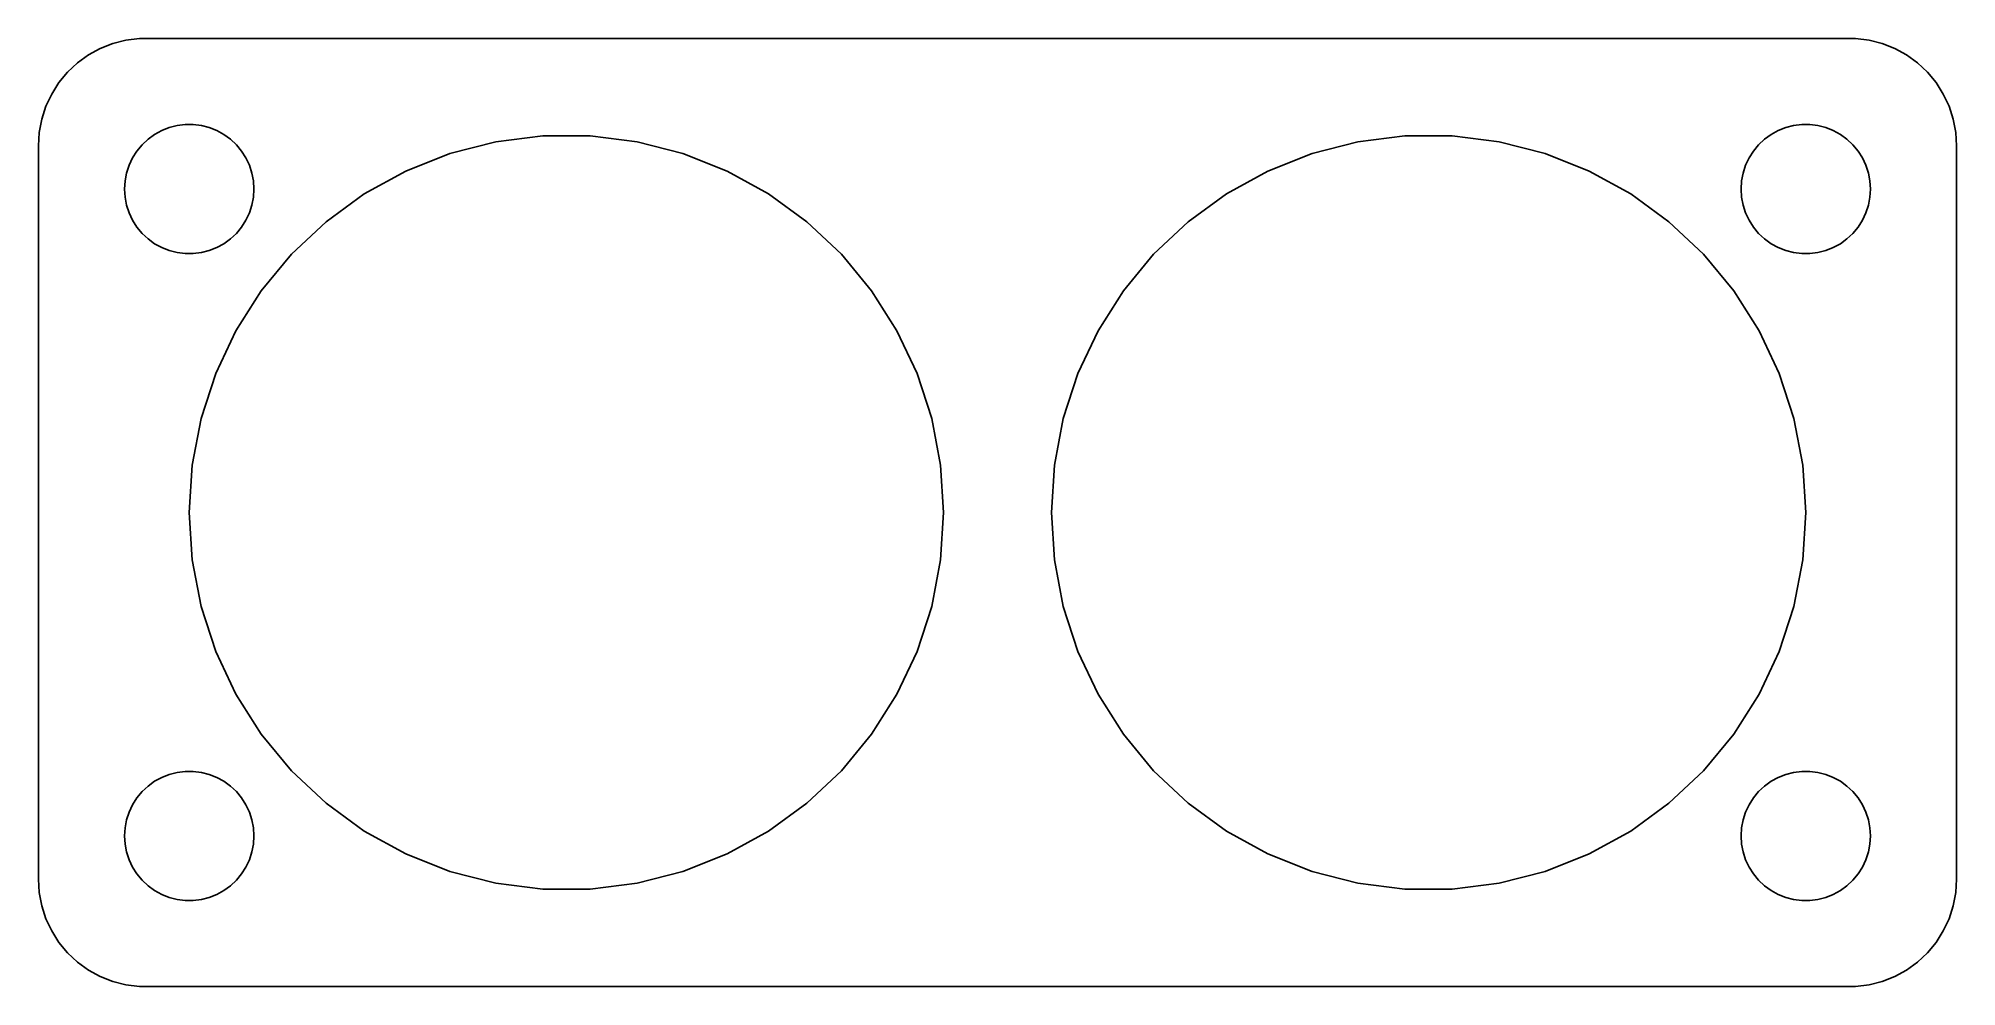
# Model space of a CAD drawing. Header units: metres. Extents: x -44.5 to 44.5, y -22 to 22.
import ezdxf

# ---------------------------------------------------------------- set-up
doc = ezdxf.new("R2010")
doc.units = ezdxf.units.M

msp = doc.modelspace()

# ---------------------------------------------------------------- linework, layer by layer
for p, q in [((-41.6289, 21.5241), (-42.1791, 21.2216)), ((-41.0451, 21.7553), (-41.6289, 21.5241)), ((-40.4369, 21.9114), (-41.0451, 21.7553)), ((-39.8139, 21.9901), (-40.4369, 21.9114)), ((39.8139, 21.9901), (-39.8139, 21.9901)), ((40.4369, 21.9114), (39.8139, 21.9901)), ((41.0451, 21.7553), (40.4369, 21.9114)), ((41.6289, 21.5241), (41.0451, 21.7553)), ((42.1791, 21.2216), (41.6289, 21.5241)), ((-42.6871, 20.8526), (-43.1448, 20.4227)), ((-42.1791, 21.2216), (-42.6871, 20.8526)), ((42.6871, 20.8526), (42.1791, 21.2216)), ((43.1448, 20.4227), (42.6871, 20.8526)), ((-43.5451, 19.9389), (-43.8815, 19.4088)), ((-43.1448, 20.4227), (-43.5451, 19.9389)), ((43.5451, 19.9389), (43.1448, 20.4227)), ((43.8815, 19.4088), (43.5451, 19.9389)), ((-44.1489, 18.8406), (-44.3429, 18.2434)), ((-43.8815, 19.4088), (-44.1489, 18.8406)), ((44.1489, 18.8406), (43.8815, 19.4088)), ((44.3429, 18.2434), (44.1489, 18.8406)), ((-44.3429, 18.2434), (-44.4606, 17.6267)), ((-38.7773, 17.7145), (-38.427, 17.8532)), ((-38.427, 17.8532), (-38.0621, 17.9469)), ((-38.0621, 17.9469), (-37.6884, 17.9941)), ((-37.6884, 17.9941), (-37.3116, 17.9941)), ((-37.3116, 17.9941), (-36.9379, 17.9469)), ((-36.9379, 17.9469), (-36.5729, 17.8532)), ((-36.5729, 17.8532), (-36.2227, 17.7145)), ((36.2227, 17.7145), (36.5729, 17.8532)), ((36.5729, 17.8532), (36.9379, 17.9469)), ((36.9379, 17.9469), (37.3116, 17.9941)), ((37.3116, 17.9941), (37.6884, 17.9941)), ((37.6884, 17.9941), (38.0621, 17.9469)), ((38.0621, 17.9469), (38.427, 17.8532)), ((38.427, 17.8532), (38.7773, 17.7145)), ((44.4606, 17.6267), (44.3429, 18.2434)), ((-44.4606, 17.6267), (-44.5, 17)), ((-44.5, 17), (-44.5, -17)), ((-39.927, 16.7634), (-39.6869, 17.0536)), ((-39.6869, 17.0536), (-39.4123, 17.3115)), ((-39.4123, 17.3115), (-39.1075, 17.533)), ((-39.1075, 17.533), (-38.7773, 17.7145)), ((-36.2227, 17.7145), (-35.8925, 17.533)), ((-35.8925, 17.533), (-35.5877, 17.3115)), ((-35.5877, 17.3115), (-35.3131, 17.0536)), ((-35.3131, 17.0536), (-35.0729, 16.7634)), ((-25.4078, 16.6435), (-23.2792, 17.19)), ((-23.2792, 17.19), (-21.0988, 17.4655)), ((-21.0988, 17.4655), (-18.9012, 17.4655)), ((-18.9012, 17.4655), (-16.7208, 17.19)), ((-16.7208, 17.19), (-14.5922, 16.6435)), ((14.5922, 16.6435), (16.7208, 17.19)), ((16.7208, 17.19), (18.9012, 17.4655)), ((18.9012, 17.4655), (21.0988, 17.4655)), ((21.0988, 17.4655), (23.2792, 17.19)), ((23.2792, 17.19), (25.4078, 16.6435)), ((35.0729, 16.7634), (35.3131, 17.0536)), ((35.3131, 17.0536), (35.5877, 17.3115)), ((35.5877, 17.3115), (35.8925, 17.533)), ((35.8925, 17.533), (36.2227, 17.7145)), ((38.7773, 17.7145), (39.1075, 17.533)), ((39.1075, 17.533), (39.4123, 17.3115)), ((39.4123, 17.3115), (39.6869, 17.0536)), ((39.6869, 17.0536), (39.927, 16.7634)), ((44.5, 17), (44.4606, 17.6267)), ((44.5, -17), (44.5, 17)), ((-40.4057, 15.7461), (-40.2893, 16.1044)), ((-40.2893, 16.1044), (-40.1289, 16.4453)), ((-40.1289, 16.4453), (-39.927, 16.7634)), ((-35.0729, 16.7634), (-34.8711, 16.4453)), ((-34.8711, 16.4453), (-34.7107, 16.1044)), ((-34.7107, 16.1044), (-34.5942, 15.7461)), ((-27.4511, 15.8345), (-25.4078, 16.6435)), ((-14.5922, 16.6435), (-12.5489, 15.8345)), ((12.5489, 15.8345), (14.5922, 16.6435)), ((25.4078, 16.6435), (27.4511, 15.8345)), ((34.5942, 15.7461), (34.7107, 16.1044)), ((34.7107, 16.1044), (34.8711, 16.4453)), ((34.8711, 16.4453), (35.0729, 16.7634)), ((39.927, 16.7634), (40.1289, 16.4453)), ((40.1289, 16.4453), (40.2893, 16.1044)), ((40.2893, 16.1044), (40.4057, 15.7461)), ((-40.5, 15), (-40.4763, 15.376)), ((-40.4763, 15.376), (-40.4057, 15.7461)), ((-34.5942, 15.7461), (-34.5237, 15.376)), ((-34.5237, 15.376), (-34.5, 15)), ((-29.377, 14.7757), (-27.4511, 15.8345)), ((-12.5489, 15.8345), (-10.623, 14.7757)), ((10.623, 14.7757), (12.5489, 15.8345)), ((27.4511, 15.8345), (29.377, 14.7757)), ((34.5, 15), (34.5237, 15.376)), ((34.5237, 15.376), (34.5942, 15.7461)), ((40.4057, 15.7461), (40.4763, 15.376)), ((40.4763, 15.376), (40.5, 15)), ((-40.4763, 14.624), (-40.5, 15)), ((-40.4057, 14.2539), (-40.4763, 14.624)), ((-40.2893, 13.8956), (-40.4057, 14.2539)), ((-34.5942, 14.2539), (-34.7107, 13.8956)), ((-34.5237, 14.624), (-34.5942, 14.2539)), ((-34.5, 15), (-34.5237, 14.624)), ((-31.1549, 13.484), (-29.377, 14.7757)), ((-10.623, 14.7757), (-8.84508, 13.484)), ((8.84508, 13.484), (10.623, 14.7757)), ((29.377, 14.7757), (31.1549, 13.484)), ((34.5237, 14.624), (34.5, 15)), ((34.5942, 14.2539), (34.5237, 14.624)), ((34.7107, 13.8956), (34.5942, 14.2539)), ((40.4057, 14.2539), (40.2893, 13.8956)), ((40.4763, 14.624), (40.4057, 14.2539)), ((40.5, 15), (40.4763, 14.624)), ((-40.1289, 13.5547), (-40.2893, 13.8956)), ((-39.927, 13.2366), (-40.1289, 13.5547)), ((-34.8711, 13.5547), (-35.0729, 13.2366)), ((-34.7107, 13.8956), (-34.8711, 13.5547)), ((-32.7569, 11.9796), (-31.1549, 13.484)), ((-8.84508, 13.484), (-7.24304, 11.9796)), ((7.24304, 11.9796), (8.84508, 13.484)), ((31.1549, 13.484), (32.7569, 11.9796)), ((34.8711, 13.5547), (34.7107, 13.8956)), ((35.0729, 13.2366), (34.8711, 13.5547)), ((40.1289, 13.5547), (39.927, 13.2366)), ((40.2893, 13.8956), (40.1289, 13.5547)), ((-39.6869, 12.9464), (-39.927, 13.2366)), ((-39.4123, 12.6884), (-39.6869, 12.9464)), ((-39.1075, 12.467), (-39.4123, 12.6884)), ((-38.7773, 12.2855), (-39.1075, 12.467)), ((-35.8925, 12.467), (-36.2227, 12.2855)), ((-35.5877, 12.6884), (-35.8925, 12.467)), ((-35.3131, 12.9464), (-35.5877, 12.6884)), ((-35.0729, 13.2366), (-35.3131, 12.9464)), ((35.3131, 12.9464), (35.0729, 13.2366)), ((35.5877, 12.6884), (35.3131, 12.9464)), ((35.8925, 12.467), (35.5877, 12.6884)), ((36.2227, 12.2855), (35.8925, 12.467)), ((39.1075, 12.467), (38.7773, 12.2855)), ((39.4123, 12.6884), (39.1075, 12.467)), ((39.6869, 12.9464), (39.4123, 12.6884)), ((39.927, 13.2366), (39.6869, 12.9464)), ((-38.427, 12.1468), (-38.7773, 12.2855)), ((-38.0621, 12.0531), (-38.427, 12.1468)), ((-37.6884, 12.0059), (-38.0621, 12.0531)), ((-37.3116, 12.0059), (-37.6884, 12.0059)), ((-36.9379, 12.0531), (-37.3116, 12.0059)), ((-36.5729, 12.1468), (-36.9379, 12.0531)), ((-36.2227, 12.2855), (-36.5729, 12.1468)), ((-34.1578, 10.2862), (-32.7569, 11.9796)), ((-7.24304, 11.9796), (-5.84219, 10.2862)), ((5.84219, 10.2862), (7.24304, 11.9796)), ((32.7569, 11.9796), (34.1578, 10.2862)), ((36.5729, 12.1468), (36.2227, 12.2855)), ((36.9379, 12.0531), (36.5729, 12.1468)), ((37.3116, 12.0059), (36.9379, 12.0531)), ((37.6884, 12.0059), (37.3116, 12.0059)), ((38.0621, 12.0531), (37.6884, 12.0059)), ((38.427, 12.1468), (38.0621, 12.0531)), ((38.7773, 12.2855), (38.427, 12.1468)), ((-35.3354, 8.43068), (-34.1578, 10.2862)), ((-5.84219, 10.2862), (-4.66463, 8.43068)), ((4.66463, 8.43068), (5.84219, 10.2862)), ((34.1578, 10.2862), (35.3354, 8.43068)), ((-36.2711, 6.44217), (-35.3354, 8.43068)), ((-4.66463, 8.43068), (-3.7289, 6.44217)), ((3.7289, 6.44217), (4.66463, 8.43068)), ((35.3354, 8.43068), (36.2711, 6.44217)), ((-36.9502, 4.35207), (-36.2711, 6.44217)), ((-3.7289, 6.44217), (-3.04979, 4.35207)), ((3.04979, 4.35207), (3.7289, 6.44217)), ((36.2711, 6.44217), (36.9502, 4.35207)), ((-37.362, 2.19333), (-36.9502, 4.35207)), ((-3.04979, 4.35207), (-2.63799, 2.19333)), ((2.63799, 2.19333), (3.04979, 4.35207)), ((36.9502, 4.35207), (37.362, 2.19333)), ((-37.5, 0), (-37.362, 2.19333)), ((-2.63799, 2.19333), (-2.5, 0)), ((2.5, 0), (2.63799, 2.19333)), ((37.362, 2.19333), (37.5, 0)), ((-37.362, -2.19333), (-37.5, 0)), ((-2.5, 0), (-2.63799, -2.19333)), ((2.63799, -2.19333), (2.5, 0)), ((37.5, 0), (37.362, -2.19333)), ((-36.9502, -4.35207), (-37.362, -2.19333)), ((-2.63799, -2.19333), (-3.04979, -4.35207)), ((3.04979, -4.35207), (2.63799, -2.19333)), ((37.362, -2.19333), (36.9502, -4.35207)), ((-36.2711, -6.44217), (-36.9502, -4.35207)), ((-3.04979, -4.35207), (-3.7289, -6.44217)), ((3.7289, -6.44217), (3.04979, -4.35207)), ((36.9502, -4.35207), (36.2711, -6.44217)), ((-35.3354, -8.43068), (-36.2711, -6.44217)), ((-3.7289, -6.44217), (-4.66463, -8.43068)), ((4.66463, -8.43068), (3.7289, -6.44217)), ((36.2711, -6.44217), (35.3354, -8.43068)), ((-34.1578, -10.2862), (-35.3354, -8.43068)), ((-4.66463, -8.43068), (-5.84219, -10.2862)), ((5.84219, -10.2862), (4.66463, -8.43068)), ((35.3354, -8.43068), (34.1578, -10.2862)), ((-32.7569, -11.9796), (-34.1578, -10.2862)), ((-5.84219, -10.2862), (-7.24304, -11.9796)), ((7.24304, -11.9796), (5.84219, -10.2862)), ((34.1578, -10.2862), (32.7569, -11.9796)), ((-39.1075, -12.467), (-38.7773, -12.2855)), ((-38.7773, -12.2855), (-38.427, -12.1468)), ((-38.427, -12.1468), (-38.0621, -12.0531)), ((-38.0621, -12.0531), (-37.6884, -12.0059)), ((-37.6884, -12.0059), (-37.3116, -12.0059)), ((-37.3116, -12.0059), (-36.9379, -12.0531)), ((-36.9379, -12.0531), (-36.5729, -12.1468)), ((-36.5729, -12.1468), (-36.2227, -12.2855)), ((-36.2227, -12.2855), (-35.8925, -12.467)), ((-31.1549, -13.484), (-32.7569, -11.9796)), ((-7.24304, -11.9796), (-8.84508, -13.484)), ((8.84508, -13.484), (7.24304, -11.9796)), ((32.7569, -11.9796), (31.1549, -13.484)), ((35.8925, -12.467), (36.2227, -12.2855)), ((36.2227, -12.2855), (36.5729, -12.1468)), ((36.5729, -12.1468), (36.9379, -12.0531)), ((36.9379, -12.0531), (37.3116, -12.0059)), ((37.3116, -12.0059), (37.6884, -12.0059)), ((37.6884, -12.0059), (38.0621, -12.0531)), ((38.0621, -12.0531), (38.427, -12.1468)), ((38.427, -12.1468), (38.7773, -12.2855)), ((38.7773, -12.2855), (39.1075, -12.467)), ((-40.1289, -13.5547), (-39.927, -13.2366)), ((-39.927, -13.2366), (-39.6869, -12.9464)), ((-39.6869, -12.9464), (-39.4123, -12.6884)), ((-39.4123, -12.6884), (-39.1075, -12.467)), ((-35.8925, -12.467), (-35.5877, -12.6884)), ((-35.5877, -12.6884), (-35.3131, -12.9464)), ((-35.3131, -12.9464), (-35.0729, -13.2366)), ((-35.0729, -13.2366), (-34.8711, -13.5547)), ((34.8711, -13.5547), (35.0729, -13.2366)), ((35.0729, -13.2366), (35.3131, -12.9464)), ((35.3131, -12.9464), (35.5877, -12.6884)), ((35.5877, -12.6884), (35.8925, -12.467)), ((39.1075, -12.467), (39.4123, -12.6884)), ((39.4123, -12.6884), (39.6869, -12.9464)), ((39.6869, -12.9464), (39.927, -13.2366)), ((39.927, -13.2366), (40.1289, -13.5547)), ((-40.4057, -14.2539), (-40.2893, -13.8956)), ((-40.2893, -13.8956), (-40.1289, -13.5547)), ((-34.8711, -13.5547), (-34.7107, -13.8956)), ((-34.7107, -13.8956), (-34.5942, -14.2539)), ((-29.377, -14.7757), (-31.1549, -13.484)), ((-8.84508, -13.484), (-10.623, -14.7757)), ((10.623, -14.7757), (8.84508, -13.484)), ((31.1549, -13.484), (29.377, -14.7757)), ((34.5942, -14.2539), (34.7107, -13.8956)), ((34.7107, -13.8956), (34.8711, -13.5547)), ((40.1289, -13.5547), (40.2893, -13.8956)), ((40.2893, -13.8956), (40.4057, -14.2539)), ((-40.5, -15), (-40.4763, -14.624)), ((-40.4763, -15.376), (-40.5, -15)), ((-40.4763, -14.624), (-40.4057, -14.2539)), ((-34.5942, -14.2539), (-34.5237, -14.624)), ((-34.5237, -14.624), (-34.5, -15)), ((-34.5, -15), (-34.5237, -15.376)), ((-27.4511, -15.8345), (-29.377, -14.7757)), ((-10.623, -14.7757), (-12.5489, -15.8345)), ((12.5489, -15.8345), (10.623, -14.7757)), ((29.377, -14.7757), (27.4511, -15.8345)), ((34.5, -15), (34.5237, -14.624)), ((34.5237, -15.376), (34.5, -15)), ((34.5237, -14.624), (34.5942, -14.2539)), ((40.4057, -14.2539), (40.4763, -14.624)), ((40.4763, -14.624), (40.5, -15)), ((40.5, -15), (40.4763, -15.376)), ((-40.4057, -15.7461), (-40.4763, -15.376)), ((-40.2893, -16.1044), (-40.4057, -15.7461)), ((-34.5942, -15.7461), (-34.7107, -16.1044)), ((-34.5237, -15.376), (-34.5942, -15.7461)), ((-25.4078, -16.6435), (-27.4511, -15.8345)), ((-12.5489, -15.8345), (-14.5922, -16.6435)), ((14.5922, -16.6435), (12.5489, -15.8345)), ((27.4511, -15.8345), (25.4078, -16.6435)), ((34.5942, -15.7461), (34.5237, -15.376)), ((34.7107, -16.1044), (34.5942, -15.7461)), ((40.4057, -15.7461), (40.2893, -16.1044)), ((40.4763, -15.376), (40.4057, -15.7461)), ((-40.1289, -16.4453), (-40.2893, -16.1044)), ((-39.927, -16.7634), (-40.1289, -16.4453)), ((-39.6869, -17.0536), (-39.927, -16.7634)), ((-35.0729, -16.7634), (-35.3131, -17.0536)), ((-34.8711, -16.4453), (-35.0729, -16.7634)), ((-34.7107, -16.1044), (-34.8711, -16.4453)), ((-23.2792, -17.19), (-25.4078, -16.6435)), ((-14.5922, -16.6435), (-16.7208, -17.19)), ((16.7208, -17.19), (14.5922, -16.6435)), ((25.4078, -16.6435), (23.2792, -17.19)), ((34.8711, -16.4453), (34.7107, -16.1044)), ((35.0729, -16.7634), (34.8711, -16.4453)), ((35.3131, -17.0536), (35.0729, -16.7634)), ((39.927, -16.7634), (39.6869, -17.0536)), ((40.1289, -16.4453), (39.927, -16.7634)), ((40.2893, -16.1044), (40.1289, -16.4453)), ((-44.5, -17), (-44.4606, -17.6267)), ((-44.4606, -17.6267), (-44.3429, -18.2434)), ((-39.4123, -17.3115), (-39.6869, -17.0536)), ((-39.1075, -17.533), (-39.4123, -17.3115)), ((-38.7773, -17.7145), (-39.1075, -17.533)), ((-38.427, -17.8532), (-38.7773, -17.7145)), ((-36.2227, -17.7145), (-36.5729, -17.8532)), ((-35.8925, -17.533), (-36.2227, -17.7145)), ((-35.5877, -17.3115), (-35.8925, -17.533)), ((-35.3131, -17.0536), (-35.5877, -17.3115)), ((-21.0988, -17.4655), (-23.2792, -17.19)), ((-18.9012, -17.4655), (-21.0988, -17.4655)), ((-16.7208, -17.19), (-18.9012, -17.4655)), ((18.9012, -17.4655), (16.7208, -17.19)), ((21.0988, -17.4655), (18.9012, -17.4655)), ((23.2792, -17.19), (21.0988, -17.4655)), ((35.5877, -17.3115), (35.3131, -17.0536)), ((35.8925, -17.533), (35.5877, -17.3115)), ((36.2227, -17.7145), (35.8925, -17.533)), ((36.5729, -17.8532), (36.2227, -17.7145)), ((38.7773, -17.7145), (38.427, -17.8532)), ((39.1075, -17.533), (38.7773, -17.7145)), ((39.4123, -17.3115), (39.1075, -17.533)), ((39.6869, -17.0536), (39.4123, -17.3115)), ((44.3429, -18.2434), (44.4606, -17.6267)), ((44.4606, -17.6267), (44.5, -17)), ((-44.3429, -18.2434), (-44.1489, -18.8406)), ((-38.0621, -17.9469), (-38.427, -17.8532)), ((-37.6884, -17.9941), (-38.0621, -17.9469)), ((-37.3116, -17.9941), (-37.6884, -17.9941)), ((-36.9379, -17.9469), (-37.3116, -17.9941)), ((-36.5729, -17.8532), (-36.9379, -17.9469)), ((36.9379, -17.9469), (36.5729, -17.8532)), ((37.3116, -17.9941), (36.9379, -17.9469)), ((37.6884, -17.9941), (37.3116, -17.9941)), ((38.0621, -17.9469), (37.6884, -17.9941)), ((38.427, -17.8532), (38.0621, -17.9469)), ((44.1489, -18.8406), (44.3429, -18.2434)), ((-44.1489, -18.8406), (-43.8815, -19.4088)), ((-43.8815, -19.4088), (-43.5451, -19.9389)), ((43.5451, -19.9389), (43.8815, -19.4088)), ((43.8815, -19.4088), (44.1489, -18.8406)), ((-43.5451, -19.9389), (-43.1448, -20.4227)), ((-43.1448, -20.4227), (-42.6871, -20.8526)), ((42.6871, -20.8526), (43.1448, -20.4227)), ((43.1448, -20.4227), (43.5451, -19.9389)), ((-42.6871, -20.8526), (-42.1791, -21.2216)), ((-42.1791, -21.2216), (-41.6289, -21.5241)), ((41.6289, -21.5241), (42.1791, -21.2216)), ((42.1791, -21.2216), (42.6871, -20.8526)), ((-41.6289, -21.5241), (-41.0451, -21.7553)), ((-41.0451, -21.7553), (-40.4369, -21.9114)), ((-40.4369, -21.9114), (-39.8139, -21.9901)), ((-39.8139, -21.9901), (39.8139, -21.9901)), ((39.8139, -21.9901), (40.4369, -21.9114)), ((40.4369, -21.9114), (41.0451, -21.7553)), ((41.0451, -21.7553), (41.6289, -21.5241))]:
    msp.add_line(p, q)

doc.saveas('drawing.dxf')
